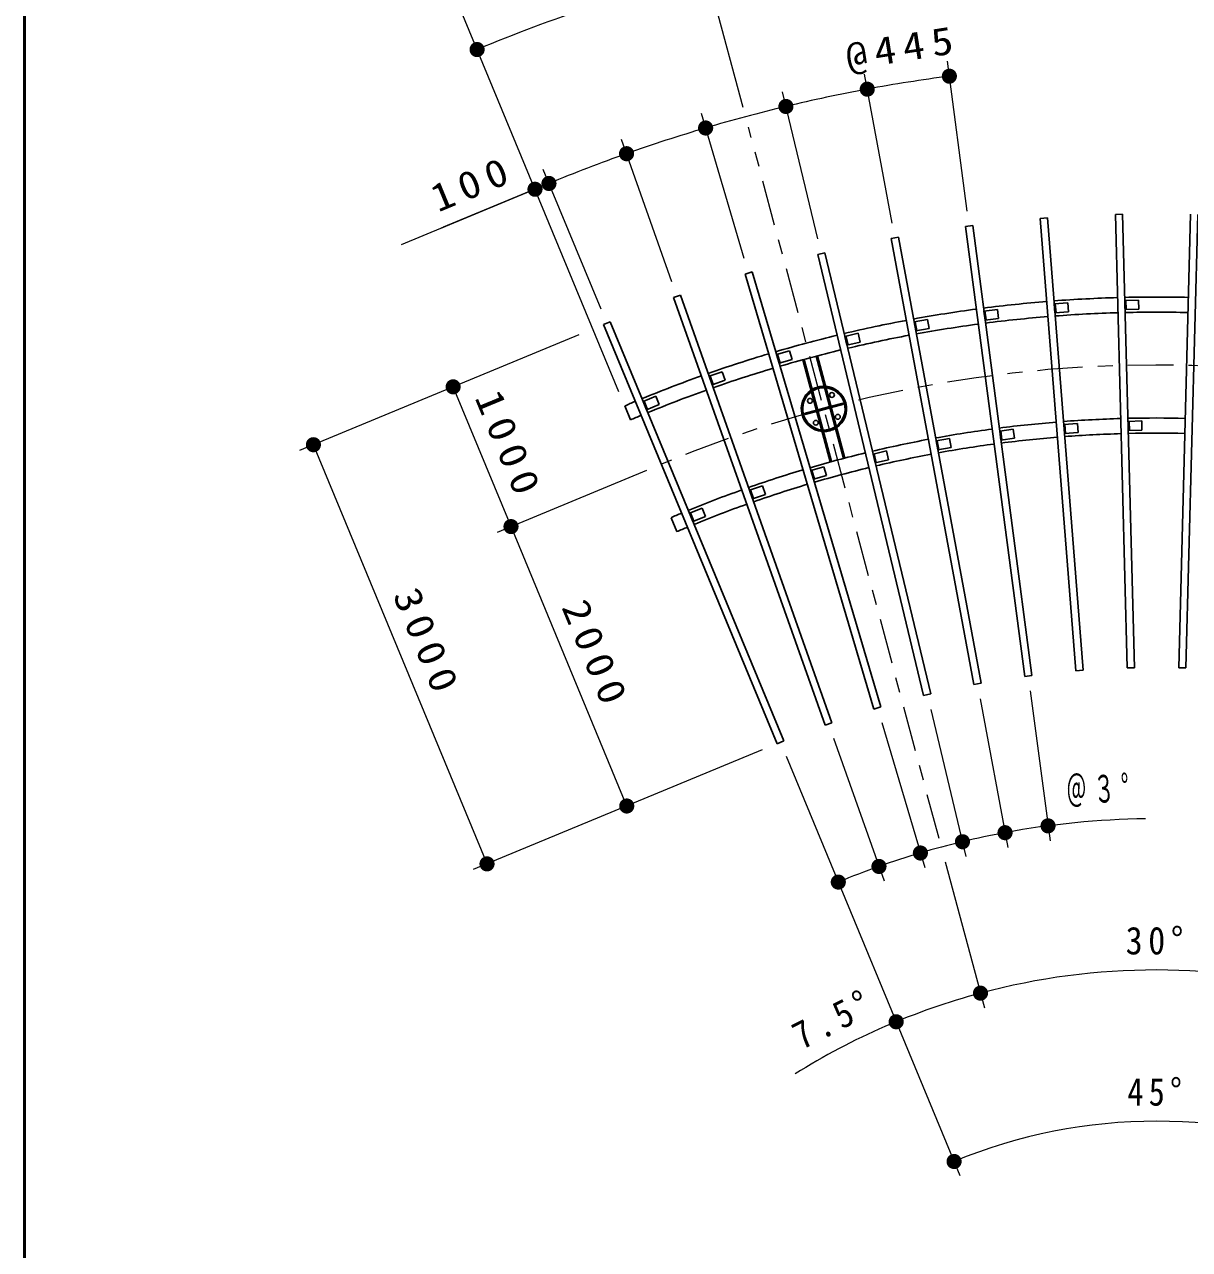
# Model space of a CAD drawing. Units: millimetres on the paper, with parts at other scales. Extents: x -365 to 0, y -5 to 257.
# Drawn here: x -365 to -288, y 129.5 to 210.5 of the extents above; entities that cross this region are included whole.
import ezdxf

# ---------------------------------------------------------------- set-up
doc = ezdxf.new("R2010")
doc.units = ezdxf.units.MM
doc.linetypes.add('USER2', pattern=[6, 3, -1, 1, -1])
doc.layers.add('LY_1', color=7, linetype='Continuous', lineweight=25)
doc.layers.add('LY_3', color=7, linetype='Continuous', lineweight=13)
doc.styles.add('ＭＳ ゴシック', font='')
doc.styles.get('ＭＳ ゴシック').set_extended_font_data('MS Gothic')

# ---------------------------------------------------------------- blocks, each defined once
blk = doc.blocks.new('filled_dot')
at = {"color": 0, "linetype": 'Continuous', "lineweight": -2, "const_width": 1.25}
blk.add_lwpolyline([(-0.625, 0, 1), (0.625, 0, 1)], format="xyb", close=True, dxfattribs=at)
blk = doc.blocks.new('open_arrow')
at = {"color": 0, "linetype": 'Continuous', "lineweight": -2}
blk.add_lwpolyline([(7.5, 1.25), (0, 0), (7.5, -1.25)], dxfattribs=at)

msp = doc.modelspace()

# ---------------------------------------------------------------- linework, layer by layer
at = {"layer": 'LY_1', "lineweight": 13}
for p, q in [((-325.693, 186.208), (-339.281, 219.012)), ((-317.477, 205.007), (-320.146, 214.97)), ((-302.669, 198.164), (-303.974, 208.078)), ((-307.633, 197.378), (-309.455, 207.21)), ((-312.55, 196.333), (-314.884, 206.056)), ((-317.404, 195.032), (-320.244, 204.62)), ((-322.185, 193.479), (-325.523, 202.905)), ((-326.876, 191.678), (-330.703, 200.916)), ((-330.32, 199.992), (-340.091, 195.945)), ((-328.342, 189.989), (-346.82, 182.335)), ((-332.83, 177.305), (-336.657, 186.545)), ((-334.416, 155.001), (-345.896, 182.718)), ((-323.868, 181.018), (-333.754, 176.923)), ((-325.177, 158.828), (-332.83, 177.305)), ((-298.493, 166.438), (-297.188, 156.523)), ((-301.803, 165.913), (-299.98, 156.081)), ((-305.079, 165.217), (-302.745, 155.493)), ((-308.316, 164.35), (-305.475, 154.761)), ((-311.502, 163.314), (-308.164, 153.888)), ((-316.214, 162.54), (-335.339, 154.619)), ((-314.63, 162.113), (-303.15, 134.397)), ((-304.115, 155.145), (-301.527, 145.486))]:
    msp.add_line(p, q, dxfattribs=at)
at = {"layer": 'LY_1', "linetype": 'USER2', "lineweight": 13}
msp.add_line((-304.525, 156.672), (-317.132, 203.723), dxfattribs=at)
at = {"layer": 'LY_1', "color": 40}
for p, q in [((-297.832, 197.673), (-297.353, 197.711)), ((-297.832, 197.673), (-295.478, 167.766)), ((-297.353, 197.711), (-294.999, 167.804)), ((-292.865, 197.946), (-292.386, 197.959)), ((-292.865, 197.946), (-292.08, 167.957)), ((-292.386, 197.959), (-291.6, 167.969)), ((-287.892, 197.959), (-288.677, 167.969)), ((-287.412, 197.946), (-288.197, 167.957)), ((-302.777, 197.141), (-302.301, 197.204)), ((-302.777, 197.141), (-298.861, 167.398)), ((-302.301, 197.204), (-298.385, 167.46)), ((-307.687, 196.351), (-307.215, 196.438)), ((-307.687, 196.351), (-302.22, 166.853)), ((-307.215, 196.438), (-301.748, 166.94)), ((-312.549, 195.304), (-312.083, 195.416)), ((-312.549, 195.304), (-305.546, 166.133)), ((-312.083, 195.416), (-305.079, 166.245)), ((-317.35, 194.005), (-316.89, 194.141)), ((-317.35, 194.005), (-308.83, 165.24)), ((-316.89, 194.141), (-308.37, 165.377)), ((-322.077, 192.456), (-321.624, 192.616)), ((-322.077, 192.456), (-312.062, 164.177)), ((-321.624, 192.616), (-311.61, 164.337)), ((-326.715, 190.662), (-326.272, 190.846)), ((-326.715, 190.662), (-315.235, 162.945)), ((-326.272, 190.846), (-314.791, 163.129)), ((-295.478, 167.766), (-294.999, 167.804)), ((-292.08, 167.957), (-291.6, 167.969)), ((-288.677, 167.969), (-288.197, 167.957)), ((-302.22, 166.853), (-301.748, 166.94)), ((-298.861, 167.398), (-298.385, 167.46)), ((-305.546, 166.133), (-305.079, 166.245)), ((-308.83, 165.24), (-308.37, 165.377)), ((-312.062, 164.177), (-311.61, 164.337)), ((-315.235, 162.945), (-314.791, 163.129))]:
    msp.add_line(p, q, dxfattribs=at)
at = {"layer": 'LY_1'}
for p, q in [((-296.906, 192.029), (-296.009, 192.099)), ((-296.906, 192.029), (-296.859, 191.431)), ((-296.836, 192.034), (-296.789, 191.436)), ((-296.009, 192.099), (-295.962, 191.501)), ((-292.236, 192.261), (-291.337, 192.284)), ((-292.236, 192.261), (-292.221, 191.661)), ((-292.166, 192.263), (-292.151, 191.663)), ((-291.337, 192.284), (-291.321, 191.685)), ((-301.557, 191.553), (-300.664, 191.67)), ((-301.557, 191.553), (-301.478, 190.958)), ((-301.487, 191.562), (-301.409, 190.967)), ((-300.664, 191.67), (-300.586, 191.075)), ((-296.859, 191.431), (-295.962, 191.501)), ((-292.221, 191.661), (-291.321, 191.685)), ((-306.176, 190.834), (-305.291, 190.998)), ((-306.176, 190.834), (-306.067, 190.244)), ((-306.108, 190.846), (-305.998, 190.256)), ((-306.067, 190.244), (-305.182, 190.408)), ((-305.291, 190.998), (-305.182, 190.408)), ((-301.478, 190.958), (-300.586, 191.075)), ((-310.752, 189.874), (-309.877, 190.084)), ((-310.752, 189.874), (-310.612, 189.29)), ((-310.684, 189.89), (-310.544, 189.307)), ((-309.877, 190.084), (-309.737, 189.501)), ((-315.271, 188.676), (-314.408, 188.932)), ((-314.408, 188.932), (-314.238, 188.356)), ((-310.612, 189.29), (-309.737, 189.501)), ((-315.271, 188.676), (-315.101, 188.101)), ((-315.204, 188.696), (-315.034, 188.121)), ((-315.101, 188.101), (-314.238, 188.356)), ((-313.527, 188.34), (-311.715, 181.579)), ((-313.44, 188.363), (-311.629, 181.602)), ((-312.648, 188.576), (-310.836, 181.814)), ((-312.561, 188.599), (-310.75, 181.838)), ((-319.721, 187.243), (-318.873, 187.544)), ((-319.721, 187.243), (-319.521, 186.678)), ((-319.655, 187.267), (-319.455, 186.701)), ((-318.873, 187.544), (-318.673, 186.978)), ((-319.521, 186.678), (-318.673, 186.978)), ((-324.091, 185.579), (-323.259, 185.924)), ((-324.091, 185.579), (-323.861, 185.025)), ((-324.026, 185.606), (-323.796, 185.052)), ((-323.259, 185.924), (-323.03, 185.37)), ((-325.311, 185.284), (-324.929, 184.36)), ((-323.861, 185.025), (-323.03, 185.37)), ((-313.406, 184.796), (-312.633, 185.003)), ((-313.406, 184.796), (-313.382, 184.709)), ((-313.382, 184.709), (-312.61, 184.916)), ((-312.546, 185.026), (-311.754, 185.238)), ((-312.523, 184.939), (-311.731, 185.152)), ((-310.894, 185.469), (-311.667, 185.262)), ((-310.871, 185.382), (-311.644, 185.175)), ((-310.894, 185.469), (-310.871, 185.382)), ((-296.278, 184.053), (-295.381, 184.124)), ((-296.278, 184.053), (-296.231, 183.455)), ((-296.208, 184.059), (-296.161, 183.461)), ((-295.381, 184.124), (-295.334, 183.526)), ((-292.027, 184.264), (-291.127, 184.287)), ((-292.027, 184.264), (-292.011, 183.664)), ((-291.957, 184.265), (-291.941, 183.666)), ((-291.127, 184.287), (-291.112, 183.687)), ((-304.719, 182.968), (-303.834, 183.132)), ((-303.834, 183.132), (-303.724, 182.542)), ((-300.513, 183.621), (-299.62, 183.738)), ((-300.513, 183.621), (-300.434, 183.026)), ((-300.443, 183.63), (-300.365, 183.035)), ((-300.434, 183.026), (-299.542, 183.144)), ((-299.62, 183.738), (-299.542, 183.144)), ((-296.231, 183.455), (-295.334, 183.526)), ((-292.011, 183.664), (-291.112, 183.687)), ((-308.884, 182.095), (-308.009, 182.305)), ((-308.009, 182.305), (-307.869, 181.722)), ((-304.719, 182.968), (-304.609, 182.378)), ((-304.65, 182.98), (-304.54, 182.39)), ((-304.609, 182.378), (-303.724, 182.542)), ((-308.884, 182.095), (-308.744, 181.511)), ((-308.816, 182.111), (-308.676, 181.528)), ((-308.744, 181.511), (-307.869, 181.722)), ((-312.999, 181.005), (-312.136, 181.261)), ((-312.999, 181.005), (-312.829, 180.43)), ((-312.932, 181.025), (-312.762, 180.45)), ((-312.829, 180.43), (-311.966, 180.686)), ((-312.136, 181.261), (-311.966, 180.686)), ((-317.051, 179.702), (-316.203, 180.002)), ((-316.203, 180.002), (-316.002, 179.437)), ((-317.051, 179.702), (-316.851, 179.136)), ((-316.985, 179.725), (-316.785, 179.16)), ((-316.851, 179.136), (-316.002, 179.437)), ((-321.029, 178.188), (-320.198, 178.533)), ((-320.965, 178.215), (-320.735, 177.661)), ((-320.198, 178.533), (-319.968, 177.978)), ((-322.249, 177.893), (-321.866, 176.969)), ((-321.029, 178.188), (-320.8, 177.634)), ((-320.8, 177.634), (-319.968, 177.978))]:
    msp.add_line(p, q, dxfattribs=at)
at = {"layer": 'LY_1', "lineweight": 13}
msp.add_lwpolyline([(-337.396, 197.061), (-331.244, 199.609), (-337.319, 197.093)], dxfattribs=at)
at = {"layer": 'LY_1'}
for centre in [(-313.057, 185.619), (-311.608, 186.007), (-311.22, 184.559), (-312.669, 184.17)]:
    msp.add_circle(centre, 0.16, dxfattribs=at)
at = {"layer": 'LY_1', "lineweight": 13}
for centre, radius, start, end in [((-288.158, 95.594), 122.587, 105.00064, 112.50084), ((-290.139, 102.985), 105, 97.49969, 100.5), ((-290.139, 102.985), 105, 100.49966, 103.50006), ((-290.139, 102.985), 105, 103.5002, 106.50025), ((-290.139, 102.985), 105, 106.50003, 109.50047), ((-290.139, 102.985), 105, 109.50035, 112.50009), ((-290.139, 102.986), 55, 90.76309, 100.49981), ((-290.139, 102.985), 55, 103.49981, 106.50037), ((-290.139, 102.985), 55, 100.50072, 103.50029), ((-290.139, 102.985), 55, 106.49983, 109.50054), ((-290.139, 102.985), 55, 109.49989, 112.50042), ((-290.139, 102.985), 45, 74.99812, 105.00025), ((-290.139, 102.985), 45, 105.00003, 122.09435), ((-290.139, 102.985), 35, 67.50094, 112.49972)]:
    msp.add_arc(centre, radius, start, end, dxfattribs=at)
at = {"layer": 'LY_1'}
for centre, radius, start, end in [((-290.164, 102.982), 89.5, 94.63764, 97.33035), ((-290.164, 102.983), 89.5, 91.63764, 94.33035), ((-290.164, 102.985), 89.5, 88.63764, 91.33035), ((-290.163, 102.981), 89.5, 97.63764, 100.33035), ((-290.164, 102.982), 88.5, 94.63919, 97.32843), ((-290.164, 102.983), 88.5, 91.63919, 94.32844), ((-290.164, 102.985), 88.5, 88.63919, 91.32844), ((-290.163, 102.979), 89.5, 100.63764, 103.33035), ((-290.163, 102.981), 88.5, 97.63919, 100.32844), ((-290.163, 102.978), 89.5, 103.63764, 106.33035), ((-290.163, 102.979), 88.5, 100.63919, 103.32844), ((-290.163, 102.978), 88.5, 103.63919, 106.32844), ((-290.162, 102.977), 89.5, 106.63764, 109.33035), ((-290.162, 102.976), 89.5, 109.63764, 112.33035), ((-290.162, 102.977), 88.5, 106.63919, 109.32844), ((-290.162, 102.976), 88.5, 109.63919, 112.32844), ((-312.138, 185.089), 1.5, 124.47122, 265.52878), ((-312.138, 185.089), 1.5, 89.13835, 120.86407), ((-312.138, 185.089), 1.45, 88.5749, 121.42512), ((-312.138, 185.089), 1.4, 87.97073, 122.02929), ((-312.138, 185.089), 1.5, 304.47122, 85.52878), ((-312.138, 185.089), 1.45, 305.17123, 84.82871), ((-312.138, 185.089), 1.4, 305.92482, 84.07512), ((-290.139, 102.985), 89.5, 112.65365, 113.14021), ((-312.138, 185.089), 1.45, 125.17125, 264.82873), ((-312.138, 185.089), 1.4, 125.92484, 264.07514), ((-290.139, 102.985), 88.5, 112.65539, 113.14745), ((-312.138, 185.089), 1.4, 267.97071, 302.02927), ((-290.164, 102.982), 81.5, 94.65115, 97.3137), ((-290.164, 102.983), 81.5, 91.65115, 94.3137), ((-290.164, 102.985), 81.5, 88.65115, 91.3137), ((-312.138, 185.089), 1.45, 268.57488, 301.4251), ((-312.138, 185.089), 1.5, 269.13593, 300.86165), ((-290.163, 102.979), 81.5, 100.65115, 103.3137), ((-290.163, 102.981), 81.5, 97.65115, 100.3137), ((-290.164, 102.982), 80.5, 94.65302, 97.31139), ((-290.164, 102.983), 80.5, 91.65303, 94.31139), ((-290.164, 102.985), 80.5, 88.65303, 91.31139), ((-290.163, 102.981), 80.5, 97.65303, 100.31139), ((-290.163, 102.978), 81.5, 103.65115, 106.3137), ((-290.163, 102.979), 80.5, 100.65303, 103.31139), ((-290.162, 102.977), 81.5, 106.65115, 109.3137), ((-290.163, 102.978), 80.5, 103.65303, 106.31139), ((-290.162, 102.977), 80.5, 106.65303, 109.31139), ((-290.162, 102.976), 81.5, 109.65115, 112.3137), ((-290.162, 102.976), 80.5, 109.65303, 112.31139), ((-290.139, 102.985), 81.5, 112.66873, 113.20314), ((-290.139, 102.985), 80.5, 112.67083, 113.21179)]:
    msp.add_arc(centre, radius, start, end, dxfattribs=at)
at = {"layer": 'LY_1', "linetype": 'USER2', "lineweight": 13}
msp.add_arc((-290.139, 102.985), 85, 60.94225, 112.70221, dxfattribs=at)
at = {"layer": 'LY_3', "lineweight": 50}
msp.add_line((-365, 257), (-365, 0), dxfattribs=at)

# ---------------------------------------------------------------- block references
at = {"layer": 'LY_1', "lineweight": 13}
for name, p, xscale, yscale, rotation in [('filled_dot', (-335.072, 208.849), 0.4, 0.4, 21.8), ('filled_dot', (-303.843, 207.087), 0.4, 0.4, 188.3), ('filled_dot', (-309.273, 206.227), 0.4, 0.4, 191.3), ('filled_dot', (-309.273, 206.227), 0.4, 0.4, 9.7), ('filled_dot', (-314.651, 205.084), 0.4, 0.4, 194.3), ('filled_dot', (-314.651, 205.084), 0.4, 0.4, 12.7), ('filled_dot', (-319.96, 203.661), 0.4, 0.4, 197.3), ('filled_dot', (-319.961, 203.661), 0.4, 0.4, 15.7), ('filled_dot', (-325.189, 201.962), 0.4, 0.4, 200.3), ('filled_dot', (-325.189, 201.962), 0.4, 0.4, 18.7), ('filled_dot', (-331.244, 199.609), 0.4, 0.4, 22.5), ('filled_dot', (-330.32, 199.992), 0.4, 0.4, 202.5), ('filled_dot', (-330.321, 199.992), 0.4, 0.4, 21.7), ('open_arrow', (-337.396, 197.061), 0.001, 0.001, 22.5), ('filled_dot', (-336.657, 186.545), 0.4, 0.4, 292.5), ('filled_dot', (-345.896, 182.718), 0.4, 0.4, 292.5), ('filled_dot', (-332.83, 177.305), 0.4, 0.4, 112.5), ('filled_dot', (-325.177, 158.828), 0.4, 0.4, 112.5), ('filled_dot', (-297.318, 157.515), 0.4, 0.4, 189.1), ('filled_dot', (-300.162, 157.064), 0.4, 0.4, 192.1), ('filled_dot', (-300.162, 157.064), 0.4, 0.4, 8.9), ('filled_dot', (-305.759, 155.72), 0.4, 0.4, 198.1), ('filled_dot', (-302.978, 156.466), 0.4, 0.4, 195.1), ('filled_dot', (-302.978, 156.465), 0.4, 0.4, 11.9), ('filled_dot', (-334.416, 155.001), 0.4, 0.4, 112.5), ('filled_dot', (-305.76, 155.72), 0.4, 0.4, 14.9), ('filled_dot', (-308.498, 154.83), 0.4, 0.4, 201.1), ('filled_dot', (-308.499, 154.83), 0.4, 0.4, 17.9), ('filled_dot', (-311.187, 153.798), 0.4, 0.4, 20.9), ('filled_dot', (-301.786, 146.452), 0.4, 0.4, 196.9), ('filled_dot', (-301.786, 146.452), 0.4, 0.4, 13.1), ('filled_dot', (-307.36, 144.56), 0.4, 0.4, 20.6), ('filled_dot', (-303.532, 135.321), 0.4, 0.4, 20)]:
    msp.add_blockref(name, p, dxfattribs=dict(at, xscale=xscale, yscale=yscale, rotation=rotation))

# ---------------------------------------------------------------- texts
at = {"layer": 'LY_1', "char_height": 1.833, "attachment_point": 8, "style": 'ＭＳ ゴシック'}
for s, insert, rotation in [('\\T1.33;\\W1.15;@445', (-306.721, 207.68), 9), ('\\T1.33;\\W1.15;100', (-335.007, 199.133), 22.5), ('\\T1.33;\\W1.15;1000', (-333.82, 182.307), 292.5), ('\\T1.33;\\W1.15;3000', (-339.232, 169.242), 292.5), ('\\T1.33;\\W1.15;2000', (-328.079, 168.449), 292.5), ('\\T1.33;\\W0.55;＠３°', (-293.89, 158.86), 3.841), ('\\T1.33;\\W0.9;7.5°', (-311.113, 143.925), 27.126)]:
    msp.add_mtext(s, dxfattribs=dict(at, insert=insert, rotation=rotation))
for s, insert in [('\\T1.33;\\W0.9;30°', (-290.139, 148.985)), ('\\T1.33;\\W0.85;45°', (-290.139, 138.985))]:
    msp.add_mtext(s, dxfattribs=dict(at, insert=insert))

doc.saveas('drawing.dxf')
